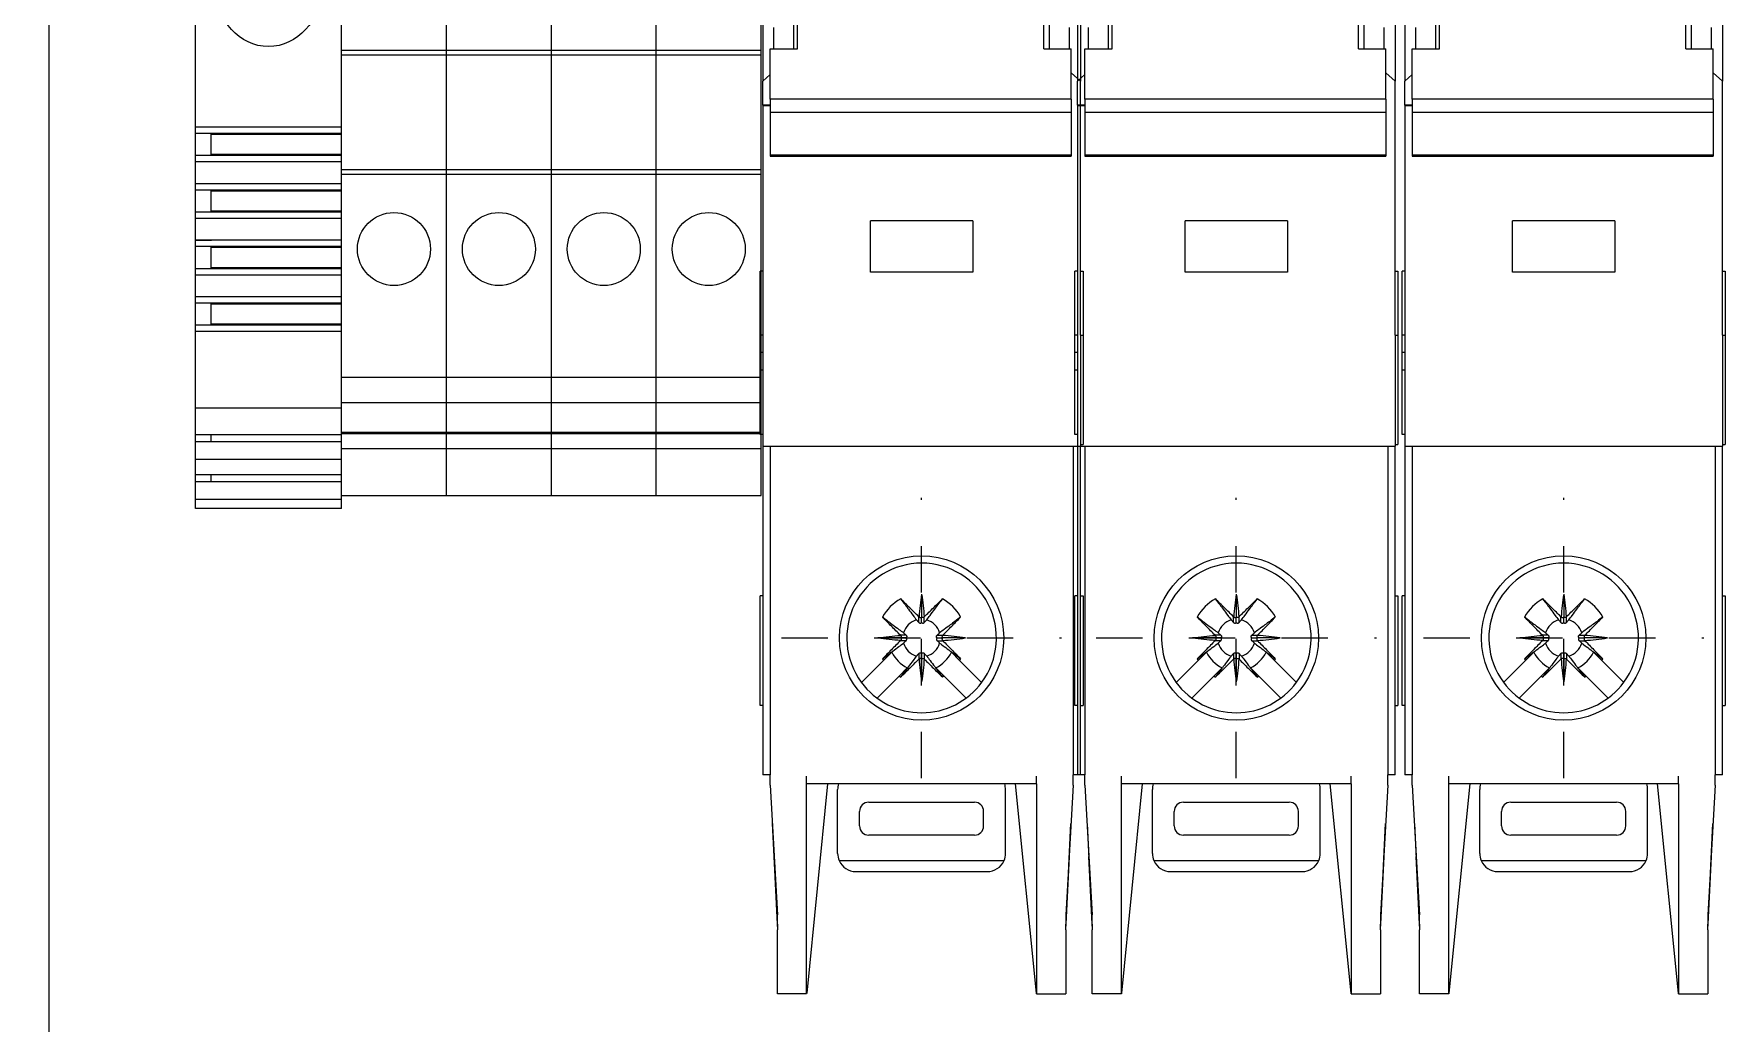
# Model space of a CAD drawing. Header units: inches. Extents: x 2 to 53, y 0 to 38.6.
# Drawn here: x 9.158 to 12.807, y 29.686 to 31.821 of the extents above; entities that cross this region are included whole.
import ezdxf

# ---------------------------------------------------------------- set-up
doc = ezdxf.new("R2010")
doc.units = ezdxf.units.IN
doc.header["$LTSCALE"] = 0.1
doc.header["$MEASUREMENT"] = 0
doc.linetypes.add('CENTER2', pattern=[1.125, 0.75, -0.125, 0.125, -0.125])
doc.layers.get('0').update_dxf_attribs({"plot": 0})
for name, color, linetype in [('AC Wiring', 7, 'Continuous'), ('CENTER', 7, 'CENTER2'), ('Physical Devices', 7, 'Continuous')]:
    doc.layers.add(name, color=color, linetype=linetype)
doc.layers.get('0').off()

# ---------------------------------------------------------------- blocks, each defined once
blk = doc.blocks.new('A$C715585129')
for p, q in [((-0.3425, 1.7124), (-0.3425, 1.201)), ((-0.2756, 1.2709), (-0.2756, 1.6819)), ((0.2756, 1.2709), (0.2756, 1.6819)), ((0.3425, 1.7124), (0.3425, 1.201)), ((-0.2677, 1.2709), (-0.2677, 1.3524)), ((0.2638, 1.2709), (0.2638, 1.3524)), ((-0.3189, 1.2709), (-0.3189, 1.3169)), ((0.3189, 1.2709), (0.3189, 1.3169)), ((-0.3268, 1.2709), (-0.2677, 1.2709)), ((-0.3268, 1.1621), (-0.3268, 1.2709)), ((0.2638, 1.2709), (0.3228, 1.2709)), ((0.3228, 1.1621), (0.3228, 1.2709)), ((-0.3425, 1.201), (-0.3268, 1.2155)), ((0.3425, 1.201), (0.3228, 1.2191)), ((-0.3425, 1.1496), (-0.3425, 1.201)), ((0.3425, 0.7913), (0.3425, 1.201)), ((-0.3425, 1.1496), (-0.3425, 1.1476)), ((-0.3268, 1.1496), (-0.3425, 1.1496)), ((-0.3425, 1.1476), (-0.3425, 0.7913)), ((-0.3268, 1.1476), (-0.3425, 1.1476)), ((-0.3268, 1.1621), (-0.3268, 1.1345)), ((0.3228, 1.1621), (-0.3268, 1.1621)), ((-0.3268, 1.1345), (-0.3268, 1.0425)), ((-0.3268, 1.1345), (0.3228, 1.1345)), ((0.3228, 1.1621), (0.3228, 1.1345)), ((0.3228, 1.1345), (0.3228, 1.0425)), ((-0.3268, 1.0425), (-0.3268, 1.0396)), ((-0.3268, 1.0425), (0.3228, 1.0425)), ((-0.3268, 1.0396), (0.3228, 1.0396)), ((0.3228, 1.0425), (0.3228, 1.0396)), ((0.1102, 0.8996), (-0.1102, 0.8996)), ((-0.1102, 0.7894), (-0.1102, 0.8996)), ((0.1102, 0.8996), (0.1102, 0.7894)), ((-0.3484, 0.6535), (-0.3484, 0.7913)), ((-0.3425, 0.7913), (-0.3484, 0.7913)), ((-0.3425, 0.7913), (-0.3425, 0.6535)), ((0.1102, 0.7894), (-0.1102, 0.7894)), ((0.3425, 0.7913), (0.3484, 0.7913)), ((0.3425, 0.6535), (0.3425, 0.7913)), ((0.3484, 0.7913), (0.3484, 0.6535)), ((-0.3484, 0.6157), (-0.3484, 0.6535)), ((-0.3425, 0.6535), (-0.3484, 0.6535)), ((-0.3425, 0.6535), (-0.3425, 0.6157)), ((0.3425, 0.6535), (0.3484, 0.6535)), ((0.3425, 0.6535), (0.3425, 0.4173)), ((0.3484, 0.6535), (0.3484, 0.4173)), ((-0.3484, 0.5779), (-0.3484, 0.6157)), ((-0.3425, 0.6157), (-0.3484, 0.6157)), ((-0.3425, 0.6157), (-0.3425, 0.5779)), ((-0.3484, 0.439), (-0.3484, 0.5779)), ((-0.3425, 0.5779), (-0.3484, 0.5779)), ((-0.3425, 0.5779), (-0.3425, 0.439)), ((-0.3425, 0.439), (-0.3484, 0.439)), ((-0.3425, 0.439), (-0.3425, 0.4134)), ((-0.3425, 0.4134), (-0.3425, 0.0906)), ((-0.3425, 0.4134), (-0.3268, 0.4134)), ((-0.3268, 0.4134), (0.3268, 0.4134)), ((-0.3268, 0.4134), (-0.3268, -0.2953)), ((0.3268, 0.4134), (0.3268, -0.2953)), ((0.3268, 0.4134), (0.3425, 0.4134)), ((0.3425, 0.4173), (0.3425, 0.4134)), ((0.3425, 0.4173), (0.3484, 0.4173)), ((0.3425, 0.0906), (0.3425, 0.4134)), ((-0.3425, 0.0906), (-0.3484, 0.0906)), ((-0.3484, -0.1457), (-0.3484, 0.0906)), ((-0.3425, 0.0906), (-0.3425, -0.1457)), ((0, 0.0944), (0, 0.0452)), ((0.3425, 0.0906), (0.3484, 0.0906)), ((0.3425, -0.1457), (0.3425, 0.0906)), ((0.3484, 0.0906), (0.3484, -0.1457)), ((-0.0059, 0.0336), (-0.0059, 0.0458)), ((0, 0.0335), (0, 0.0452)), ((0.0059, 0.0336), (0.0059, 0.0458)), ((-0.0336, 0.0059), (-0.0458, 0.0059)), ((0.0336, 0.0059), (0.0458, 0.0059)), ((-0.0452, 0), (-0.0944, 0)), ((-0.0642, -0.0308), (-0.0821, -0.0487)), ((-0.0336, -0.0059), (-0.0458, -0.0059)), ((-0.0335, 0), (-0.0452, 0)), ((-0.0059, -0.0336), (-0.0059, -0.0458)), ((0, -0.0335), (0, -0.0452)), ((0.0059, -0.0336), (0.0059, -0.0458)), ((0.0335, 0), (0.0452, 0)), ((0.0336, -0.0059), (0.0458, -0.0059)), ((0.0944, 0), (0.0452, 0)), ((0.0642, -0.0308), (0.0821, -0.0487)), ((-0.1296, -0.0962), (-0.0821, -0.0487)), ((-0.0487, -0.0821), (-0.0308, -0.0642)), ((0, -0.0452), (0, -0.0944)), ((0.0308, -0.0642), (0.0487, -0.0821)), ((0.1296, -0.0962), (0.0821, -0.0487)), ((-0.0962, -0.1296), (-0.0487, -0.0821)), ((0.0962, -0.1296), (0.0487, -0.0821)), ((-0.3425, -0.1457), (-0.3484, -0.1457)), ((-0.3425, -0.1457), (-0.3425, -0.2953)), ((0.3425, -0.1457), (0.3484, -0.1457)), ((0.3425, -0.2953), (0.3425, -0.1457)), ((-0.3268, -0.2953), (-0.3425, -0.2953)), ((-0.3268, -0.3172), (-0.3268, -0.2953)), ((-0.3268, -0.3172), (-0.311, -0.597)), ((-0.248, -0.315), (-0.248, -0.2979)), ((-0.248, -0.7664), (-0.248, -0.315)), ((0.248, -0.315), (-0.248, -0.315)), ((-0.2028, -0.315), (-0.2479, -0.7664)), ((-0.1811, -0.4646), (-0.1811, -0.3268)), ((0.1811, -0.4646), (0.1811, -0.3268)), ((0.2479, -0.7664), (0.2028, -0.315)), ((0.248, -0.315), (0.248, -0.2979)), ((0.248, -0.315), (0.248, -0.7664)), ((0.3268, -0.3172), (0.311, -0.597)), ((0.3268, -0.3172), (0.3268, -0.2953)), ((0.3425, -0.2953), (0.3268, -0.2953)), ((-0.1142, -0.3543), (0.1142, -0.3543)), ((-0.3221, -0.4004), (-0.311, -0.6294)), ((-0.1339, -0.4055), (-0.1339, -0.374)), ((0.1339, -0.4055), (0.1339, -0.374)), ((0.311, -0.6294), (0.3221, -0.4004)), ((0.1142, -0.4252), (-0.1142, -0.4252)), ((-0.311, -0.6177), (-0.3181, -0.4713)), ((0.3181, -0.4713), (0.311, -0.6177)), ((-0.1778, -0.4803), (0.1778, -0.4803)), ((-0.1417, -0.5039), (0.1417, -0.5039)), ((-0.311, -0.6177), (-0.311, -0.597)), ((-0.311, -0.6177), (-0.311, -0.6294)), ((0.311, -0.597), (0.311, -0.6177)), ((0.311, -0.6294), (0.311, -0.6177)), ((-0.311, -0.7677), (-0.311, -0.6294)), ((0.311, -0.6294), (0.311, -0.7677)), ((-0.248, -0.7677), (-0.311, -0.7677)), ((-0.2479, -0.7664), (-0.248, -0.7664)), ((-0.2479, -0.7664), (-0.248, -0.7677)), ((0.248, -0.7677), (0.2479, -0.7664)), ((0.2479, -0.7664), (0.248, -0.7664)), ((0.248, -0.7677), (0.311, -0.7677))]:
    blk.add_line(p, q)
blk.add_circle((0, 0), 0.1772)
for centre, radius, start, end in [((0, 0), 0.1614, 90, 216.2626), ((0, 0), 0.1614, 323.7374, 90), ((0, 0), 0.0955, 118.0665, 151.9335), ((0, 0), 0.0955, 28.0665, 61.9335), ((0, 0), 0.0405, 105.7988, 164.2012), ((-0.003, 0.048), 0.00366, 216.0882, 227.6082), ((0.003, 0.048), 0.00366, 312.3918, 323.9118), ((0, 0), 0.0405, 15.7988, 74.2012), ((-0.048, 0.003), 0.00366, 42.3918, 53.9118), ((0.048, 0.003), 0.00366, 126.0882, 137.6082), ((0, 0), 0.0712, 205.6103, 244.3897), ((-0.048, -0.003), 0.00366, 306.0882, 317.6082), ((0, 0), 0.0405, 195.7988, 254.2012), ((0, 0), 0.0405, 285.7988, 344.2012), ((0, 0), 0.0712, 295.6103, 334.3897), ((0.048, -0.003), 0.00366, 222.3918, 233.9118), ((0, 0), 0.0955, 208.0665, 210.6744), ((-0.003, -0.048), 0.00366, 132.3918, 143.9118), ((0.003, -0.048), 0.00366, 36.0882, 47.6082), ((0, 0), 0.0955, 329.3256, 331.9335), ((0, 0), 0.1614, 216.2626, 323.7374), ((0, 0), 0.0955, 239.3256, 241.9335), ((0, 0), 0.0955, 298.0665, 300.6744), ((-0.1417, -0.3268), 0.0394, 162.5636, 180), ((0.1417, -0.3268), 0.0394, 0, 17.4364), ((-0.1142, -0.374), 0.0197, 90, 180), ((0.1142, -0.374), 0.0197, 0, 90), ((-0.1142, -0.4055), 0.0197, 180, 270), ((0.1142, -0.4055), 0.0197, 270, 0), ((-0.1417, -0.4646), 0.0394, 180, 203.5782), ((0.1417, -0.4646), 0.0394, 336.4218, 0), ((-0.1417, -0.4646), 0.0394, 203.5782, 270), ((0.1417, -0.4646), 0.0394, 270, 336.4218)]:
    blk.add_arc(centre, radius, start, end)
for points in [[(-0.0059, 0.0458), (-0.0255, 0.0651), (-0.0449, 0.0842)], [(-0.0449, 0.0842), (-0.0358, 0.072), (-0.0282, 0.0618), (-0.0185, 0.0488), (-0.011, 0.0389)], [(0, 0.0944), (-0.0034, 0.07), (-0.0054, 0.0453)], [(0, 0.0944), (0.0034, 0.07), (0.0054, 0.0453)], [(0.0059, 0.0458), (0.0255, 0.0651), (0.0449, 0.0842)], [(0.011, 0.0389), (0.0185, 0.0488), (0.0282, 0.0618), (0.0358, 0.072), (0.0449, 0.0842)], [(-0.0458, 0.0059), (-0.0651, 0.0255), (-0.0842, 0.0449)], [(-0.0842, 0.0449), (-0.072, 0.0358), (-0.0618, 0.0282), (-0.0488, 0.0185), (-0.0389, 0.011)], [(-0.011, 0.0389), (-0.0097, 0.0376), (-0.0085, 0.0363), (-0.0072, 0.0349), (-0.0059, 0.0336)], [(-0.0054, 0.0453), (-0.0041, 0.0443), (-0.0026, 0.044), (-0.0011, 0.0443), (0, 0.0452)], [(0.0054, 0.0453), (0.0041, 0.0443), (0.0026, 0.044), (0.0011, 0.0443), (0, 0.0452)], [(0.0059, 0.0336), (0.0072, 0.0349), (0.0085, 0.0363), (0.0097, 0.0376), (0.011, 0.0389)], [(0.0842, 0.0449), (0.072, 0.0358), (0.0618, 0.0282), (0.0488, 0.0185), (0.0389, 0.011)], [(0.0458, 0.0059), (0.0651, 0.0255), (0.0842, 0.0449)], [(-0.0944, 0), (-0.07, 0.0034), (-0.0453, 0.0054)], [(-0.0453, 0.0054), (-0.0443, 0.0041), (-0.044, 0.0026), (-0.0443, 0.0011), (-0.0452, 0)], [(-0.0389, 0.011), (-0.0376, 0.0097), (-0.0363, 0.0085), (-0.0349, 0.0072), (-0.0336, 0.0059)], [(-0.0336, 0.0059), (-0.0333, 0.0056), (-0.0329, 0.0053), (-0.0326, 0.0049), (-0.0324, 0.0045), (-0.0322, 0.0041), (-0.0321, 0.0038), (-0.0321, 0.0034), (-0.032, 0.003), (-0.0321, 0.0022), (-0.0324, 0.0014), (-0.0326, 0.001), (-0.0329, 0.0006), (-0.0332, 0.0003), (-0.0335, 0)], [(-0.0059, 0.0336), (-0.0056, 0.0332), (-0.0053, 0.0329), (-0.0049, 0.0326), (-0.0046, 0.0324), (-0.0042, 0.0323), (-0.0038, 0.0321), (-0.0034, 0.032), (-0.003, 0.032), (-0.0022, 0.0321), (-0.0014, 0.0324), (-0.001, 0.0326), (-0.0006, 0.0329), (-0.0003, 0.0332), (0, 0.0335)], [(0, 0.0335), (0.0003, 0.0332), (0.0006, 0.0329), (0.001, 0.0326), (0.0014, 0.0324), (0.0022, 0.0321), (0.003, 0.032), (0.0034, 0.0321), (0.0038, 0.0321), (0.0041, 0.0322), (0.0045, 0.0324), (0.0049, 0.0326), (0.0053, 0.0329), (0.0056, 0.0333), (0.0059, 0.0336)], [(0.0335, 0), (0.0332, 0.0003), (0.0329, 0.0006), (0.0326, 0.001), (0.0324, 0.0014), (0.0322, 0.0017), (0.0321, 0.0022), (0.032, 0.0026), (0.032, 0.003), (0.0321, 0.0034), (0.0321, 0.0038), (0.0322, 0.0042), (0.0324, 0.0045), (0.0327, 0.005), (0.0329, 0.0053), (0.0333, 0.0056), (0.0336, 0.0059)], [(0.0336, 0.0059), (0.0349, 0.0072), (0.0363, 0.0085), (0.0376, 0.0097), (0.0389, 0.011)], [(0.0453, 0.0054), (0.0443, 0.0041), (0.044, 0.0026), (0.0443, 0.0011), (0.0452, 0)], [(0.0944, 0), (0.07, 0.0034), (0.0453, 0.0054)], [(-0.0453, -0.0054), (-0.07, -0.0034), (-0.0944, 0)], [(-0.0458, -0.0059), (-0.0651, -0.0255), (-0.0842, -0.0449)], [(-0.0842, -0.0449), (-0.072, -0.0358), (-0.0618, -0.0282), (-0.0488, -0.0185), (-0.0389, -0.011)], [(-0.0452, 0), (-0.0443, -0.0011), (-0.044, -0.0026), (-0.0443, -0.0041), (-0.0453, -0.0054)], [(-0.0389, -0.011), (-0.0376, -0.0097), (-0.0363, -0.0085), (-0.0349, -0.0072), (-0.0336, -0.0059)], [(-0.0336, -0.0059), (-0.0333, -0.0057), (-0.0329, -0.0053), (-0.0326, -0.0049), (-0.0324, -0.0046), (-0.0322, -0.0041), (-0.0321, -0.0038), (-0.032, -0.0034), (-0.032, -0.003), (-0.032, -0.0026), (-0.0321, -0.0022), (-0.0322, -0.0018), (-0.0324, -0.0014), (-0.0326, -0.001), (-0.0329, -0.0006), (-0.0332, -0.0003), (-0.0335, 0)], [(-0.011, -0.0389), (-0.0097, -0.0376), (-0.0085, -0.0363), (-0.0072, -0.0349), (-0.0059, -0.0336)], [(-0.0059, -0.0336), (-0.0056, -0.0333), (-0.0053, -0.0329), (-0.0049, -0.0326), (-0.0046, -0.0324), (-0.0041, -0.0322), (-0.0038, -0.0321), (-0.0034, -0.032), (-0.003, -0.032), (-0.0026, -0.032), (-0.0022, -0.0321), (-0.0018, -0.0322), (-0.0014, -0.0324), (-0.001, -0.0326), (-0.0006, -0.0329), (-0.0003, -0.0332), (0, -0.0335)], [(0, -0.0335), (0.0003, -0.0332), (0.0006, -0.0329), (0.001, -0.0326), (0.0014, -0.0324), (0.0017, -0.0322), (0.0022, -0.0321), (0.0026, -0.032), (0.003, -0.032), (0.0038, -0.0321), (0.0045, -0.0324), (0.005, -0.0327), (0.0053, -0.0329), (0.0056, -0.0332), (0.0059, -0.0336)], [(0.0059, -0.0336), (0.0072, -0.0349), (0.0085, -0.0363), (0.0097, -0.0376), (0.011, -0.0389)], [(0.0335, 0), (0.0332, -0.0003), (0.0329, -0.0006), (0.0326, -0.001), (0.0324, -0.0014), (0.0321, -0.0022), (0.032, -0.003), (0.0321, -0.0034), (0.0321, -0.0038), (0.0322, -0.0042), (0.0324, -0.0046), (0.0326, -0.0049), (0.0329, -0.0053), (0.0333, -0.0057), (0.0336, -0.0059)], [(0.0336, -0.0059), (0.0349, -0.0072), (0.0363, -0.0085), (0.0376, -0.0097), (0.0389, -0.011)], [(0.0389, -0.011), (0.0488, -0.0185), (0.0618, -0.0282), (0.072, -0.0358), (0.0842, -0.0449)], [(0.0452, 0), (0.0443, -0.0011), (0.044, -0.0026), (0.0443, -0.0041), (0.0453, -0.0054)], [(0.0453, -0.0054), (0.07, -0.0034), (0.0944, 0)], [(0.0458, -0.0059), (0.0651, -0.0255), (0.0842, -0.0449)], [(-0.011, -0.0389), (-0.0185, -0.0488), (-0.0282, -0.0618), (-0.0358, -0.072), (-0.0449, -0.0842)], [(-0.0059, -0.0458), (-0.0255, -0.0651), (-0.0449, -0.0842)], [(0, -0.0452), (-0.0011, -0.0443), (-0.0026, -0.044), (-0.0041, -0.0443), (-0.0054, -0.0453)], [(-0.0054, -0.0453), (-0.0034, -0.07), (0, -0.0944)], [(0, -0.0452), (0.0011, -0.0443), (0.0026, -0.044), (0.0041, -0.0443), (0.0054, -0.0453)], [(0.0054, -0.0453), (0.0034, -0.07), (0, -0.0944)], [(0.0059, -0.0458), (0.0255, -0.0651), (0.0449, -0.0842)], [(0.011, -0.0389), (0.0185, -0.0488), (0.0282, -0.0618), (0.0358, -0.072), (0.0449, -0.0842)]]:
    blk.add_spline(points, degree=3)
at = {"layer": 'CENTER', "ltscale": 0.05}
for p, q in [((0, -0.3022), (0, 0.3022)), ((-0.3022, 0), (0.3022, 0))]:
    blk.add_line(p, q, dxfattribs=at)
blk = doc.blocks.new('A$C818393548')
for p, q in [((-0.3425, 1.7124), (-0.3425, 1.201)), ((-0.2756, 1.2709), (-0.2756, 1.6819)), ((0.2756, 1.2709), (0.2756, 1.6819)), ((0.3425, 1.7124), (0.3425, 1.201)), ((-0.2677, 1.2709), (-0.2677, 1.3524)), ((0.2638, 1.2709), (0.2638, 1.3524)), ((-0.3189, 1.2709), (-0.3189, 1.3169)), ((0.3189, 1.2709), (0.3189, 1.3169)), ((-0.3268, 1.2709), (-0.2677, 1.2709)), ((-0.3268, 1.1621), (-0.3268, 1.2709)), ((0.2638, 1.2709), (0.3228, 1.2709)), ((0.3228, 1.1621), (0.3228, 1.2709)), ((-0.3425, 1.201), (-0.3268, 1.2155)), ((0.3425, 1.201), (0.3228, 1.2191)), ((-0.3425, 1.1496), (-0.3425, 1.201)), ((0.3425, 0.7913), (0.3425, 1.201)), ((-0.3425, 1.1496), (-0.3425, 1.1476)), ((-0.3268, 1.1496), (-0.3425, 1.1496)), ((-0.3425, 1.1476), (-0.3425, 0.7913)), ((-0.3268, 1.1476), (-0.3425, 1.1476)), ((-0.3268, 1.1621), (-0.3268, 1.1345)), ((0.3228, 1.1621), (-0.3268, 1.1621)), ((-0.3268, 1.1345), (-0.3268, 1.0425)), ((-0.3268, 1.1345), (0.3228, 1.1345)), ((0.3228, 1.1621), (0.3228, 1.1345)), ((0.3228, 1.1345), (0.3228, 1.0425)), ((-0.3268, 1.0425), (-0.3268, 1.0396)), ((-0.3268, 1.0425), (0.3228, 1.0425)), ((-0.3268, 1.0396), (0.3228, 1.0396)), ((0.3228, 1.0425), (0.3228, 1.0396)), ((0.1102, 0.8996), (-0.1102, 0.8996)), ((-0.1102, 0.7894), (-0.1102, 0.8996)), ((0.1102, 0.8996), (0.1102, 0.7894)), ((-0.3484, 0.6535), (-0.3484, 0.7913)), ((-0.3425, 0.7913), (-0.3484, 0.7913)), ((-0.3425, 0.7913), (-0.3425, 0.6535)), ((0.1102, 0.7894), (-0.1102, 0.7894)), ((0.3425, 0.7913), (0.3484, 0.7913)), ((0.3425, 0.6535), (0.3425, 0.7913)), ((0.3484, 0.7913), (0.3484, 0.6535)), ((-0.3484, 0.6157), (-0.3484, 0.6535)), ((-0.3425, 0.6535), (-0.3484, 0.6535)), ((-0.3425, 0.6535), (-0.3425, 0.6157)), ((0.3425, 0.6535), (0.3484, 0.6535)), ((0.3425, 0.6535), (0.3425, 0.4173)), ((0.3484, 0.6535), (0.3484, 0.4173)), ((-0.3484, 0.5779), (-0.3484, 0.6157)), ((-0.3425, 0.6157), (-0.3484, 0.6157)), ((-0.3425, 0.6157), (-0.3425, 0.5779)), ((-0.3484, 0.439), (-0.3484, 0.5779)), ((-0.3425, 0.5779), (-0.3484, 0.5779)), ((-0.3425, 0.5779), (-0.3425, 0.439)), ((-0.3425, 0.439), (-0.3484, 0.439)), ((-0.3425, 0.439), (-0.3425, 0.4134)), ((-0.3425, 0.4134), (-0.3425, 0.0906)), ((-0.3425, 0.4134), (-0.3268, 0.4134)), ((-0.3268, 0.4134), (0.3268, 0.4134)), ((-0.3268, 0.4134), (-0.3268, -0.2953)), ((0.3268, 0.4134), (0.3268, -0.2953)), ((0.3268, 0.4134), (0.3425, 0.4134)), ((0.3425, 0.4173), (0.3425, 0.4134)), ((0.3425, 0.4173), (0.3484, 0.4173)), ((0.3425, 0.0906), (0.3425, 0.4134)), ((-0.3425, 0.0906), (-0.3484, 0.0906)), ((-0.3484, -0.1457), (-0.3484, 0.0906)), ((-0.3425, 0.0906), (-0.3425, -0.1457)), ((0, 0.0944), (0, 0.0452)), ((0.3425, 0.0906), (0.3484, 0.0906)), ((0.3425, -0.1457), (0.3425, 0.0906)), ((0.3484, 0.0906), (0.3484, -0.1457)), ((-0.0059, 0.0336), (-0.0059, 0.0458)), ((0, 0.0335), (0, 0.0452)), ((0.0059, 0.0336), (0.0059, 0.0458)), ((-0.0336, 0.0059), (-0.0458, 0.0059)), ((0.0336, 0.0059), (0.0458, 0.0059)), ((-0.0452, 0), (-0.0944, 0)), ((-0.0642, -0.0308), (-0.0821, -0.0487)), ((-0.0336, -0.0059), (-0.0458, -0.0059)), ((-0.0335, 0), (-0.0452, 0)), ((-0.0059, -0.0336), (-0.0059, -0.0458)), ((0, -0.0335), (0, -0.0452)), ((0.0059, -0.0336), (0.0059, -0.0458)), ((0.0335, 0), (0.0452, 0)), ((0.0336, -0.0059), (0.0458, -0.0059)), ((0.0944, 0), (0.0452, 0)), ((0.0642, -0.0308), (0.0821, -0.0487)), ((-0.1296, -0.0962), (-0.0821, -0.0487)), ((-0.0487, -0.0821), (-0.0308, -0.0642)), ((0, -0.0452), (0, -0.0944)), ((0.0308, -0.0642), (0.0487, -0.0821)), ((0.1296, -0.0962), (0.0821, -0.0487)), ((-0.0962, -0.1296), (-0.0487, -0.0821)), ((0.0962, -0.1296), (0.0487, -0.0821)), ((-0.3425, -0.1457), (-0.3484, -0.1457)), ((-0.3425, -0.1457), (-0.3425, -0.2953)), ((0.3425, -0.1457), (0.3484, -0.1457)), ((0.3425, -0.2953), (0.3425, -0.1457)), ((-0.3268, -0.2953), (-0.3425, -0.2953)), ((-0.3268, -0.3172), (-0.3268, -0.2953)), ((-0.3268, -0.3172), (-0.311, -0.597)), ((-0.248, -0.315), (-0.248, -0.2979)), ((-0.248, -0.7664), (-0.248, -0.315)), ((0.248, -0.315), (-0.248, -0.315)), ((-0.2028, -0.315), (-0.2479, -0.7664)), ((-0.1811, -0.4646), (-0.1811, -0.3268)), ((0.1811, -0.4646), (0.1811, -0.3268)), ((0.2479, -0.7664), (0.2028, -0.315)), ((0.248, -0.315), (0.248, -0.2979)), ((0.248, -0.315), (0.248, -0.7664)), ((0.3268, -0.3172), (0.311, -0.597)), ((0.3268, -0.3172), (0.3268, -0.2953)), ((0.3425, -0.2953), (0.3268, -0.2953)), ((-0.1142, -0.3543), (0.1142, -0.3543)), ((-0.3221, -0.4004), (-0.311, -0.6294)), ((-0.1339, -0.4055), (-0.1339, -0.374)), ((0.1339, -0.4055), (0.1339, -0.374)), ((0.311, -0.6294), (0.3221, -0.4004)), ((0.1142, -0.4252), (-0.1142, -0.4252)), ((-0.311, -0.6177), (-0.3181, -0.4713)), ((0.3181, -0.4713), (0.311, -0.6177)), ((-0.1778, -0.4803), (0.1778, -0.4803)), ((-0.1417, -0.5039), (0.1417, -0.5039)), ((-0.311, -0.6177), (-0.311, -0.597)), ((-0.311, -0.6177), (-0.311, -0.6294)), ((0.311, -0.597), (0.311, -0.6177)), ((0.311, -0.6294), (0.311, -0.6177)), ((-0.311, -0.7677), (-0.311, -0.6294)), ((0.311, -0.6294), (0.311, -0.7677)), ((-0.248, -0.7677), (-0.311, -0.7677)), ((-0.2479, -0.7664), (-0.248, -0.7664)), ((-0.2479, -0.7664), (-0.248, -0.7677)), ((0.248, -0.7677), (0.2479, -0.7664)), ((0.2479, -0.7664), (0.248, -0.7664)), ((0.248, -0.7677), (0.311, -0.7677))]:
    blk.add_line(p, q)
blk.add_circle((0, 0), 0.1772)
for centre, radius, start, end in [((0, 0), 0.1614, 90, 216.2626), ((0, 0), 0.1614, 323.7374, 90), ((0, 0), 0.0955, 118.0665, 151.9335), ((0, 0), 0.0955, 28.0665, 61.9335), ((0, 0), 0.0405, 105.7988, 164.2012), ((-0.003, 0.048), 0.00366, 216.0882, 227.6082), ((0.003, 0.048), 0.00366, 312.3918, 323.9118), ((0, 0), 0.0405, 15.7988, 74.2012), ((-0.048, 0.003), 0.00366, 42.3918, 53.9118), ((0.048, 0.003), 0.00366, 126.0882, 137.6082), ((0, 0), 0.0712, 205.6103, 244.3897), ((-0.048, -0.003), 0.00366, 306.0882, 317.6082), ((0, 0), 0.0405, 195.7988, 254.2012), ((0, 0), 0.0405, 285.7988, 344.2012), ((0, 0), 0.0712, 295.6103, 334.3897), ((0.048, -0.003), 0.00366, 222.3918, 233.9118), ((0, 0), 0.0955, 208.0665, 210.6744), ((-0.003, -0.048), 0.00366, 132.3918, 143.9118), ((0.003, -0.048), 0.00366, 36.0882, 47.6082), ((0, 0), 0.0955, 329.3256, 331.9335), ((0, 0), 0.1614, 216.2626, 323.7374), ((0, 0), 0.0955, 239.3256, 241.9335), ((0, 0), 0.0955, 298.0665, 300.6744), ((-0.1417, -0.3268), 0.0394, 162.5636, 180), ((0.1417, -0.3268), 0.0394, 0, 17.4364), ((-0.1142, -0.374), 0.0197, 90, 180), ((0.1142, -0.374), 0.0197, 0, 90), ((-0.1142, -0.4055), 0.0197, 180, 270), ((0.1142, -0.4055), 0.0197, 270, 0), ((-0.1417, -0.4646), 0.0394, 180, 203.5782), ((0.1417, -0.4646), 0.0394, 336.4218, 0), ((-0.1417, -0.4646), 0.0394, 203.5782, 270), ((0.1417, -0.4646), 0.0394, 270, 336.4218)]:
    blk.add_arc(centre, radius, start, end)
for points in [[(-0.0059, 0.0458), (-0.0255, 0.0651), (-0.0449, 0.0842)], [(-0.0449, 0.0842), (-0.0358, 0.072), (-0.0282, 0.0618), (-0.0185, 0.0488), (-0.011, 0.0389)], [(0, 0.0944), (-0.0034, 0.07), (-0.0054, 0.0453)], [(0, 0.0944), (0.0034, 0.07), (0.0054, 0.0453)], [(0.0059, 0.0458), (0.0255, 0.0651), (0.0449, 0.0842)], [(0.011, 0.0389), (0.0185, 0.0488), (0.0282, 0.0618), (0.0358, 0.072), (0.0449, 0.0842)], [(-0.0458, 0.0059), (-0.0651, 0.0255), (-0.0842, 0.0449)], [(-0.0842, 0.0449), (-0.072, 0.0358), (-0.0618, 0.0282), (-0.0488, 0.0185), (-0.0389, 0.011)], [(-0.011, 0.0389), (-0.0097, 0.0376), (-0.0085, 0.0363), (-0.0072, 0.0349), (-0.0059, 0.0336)], [(-0.0054, 0.0453), (-0.0041, 0.0443), (-0.0026, 0.044), (-0.0011, 0.0443), (0, 0.0452)], [(0.0054, 0.0453), (0.0041, 0.0443), (0.0026, 0.044), (0.0011, 0.0443), (0, 0.0452)], [(0.0059, 0.0336), (0.0072, 0.0349), (0.0085, 0.0363), (0.0097, 0.0376), (0.011, 0.0389)], [(0.0842, 0.0449), (0.072, 0.0358), (0.0618, 0.0282), (0.0488, 0.0185), (0.0389, 0.011)], [(0.0458, 0.0059), (0.0651, 0.0255), (0.0842, 0.0449)], [(-0.0944, 0), (-0.07, 0.0034), (-0.0453, 0.0054)], [(-0.0453, 0.0054), (-0.0443, 0.0041), (-0.044, 0.0026), (-0.0443, 0.0011), (-0.0452, 0)], [(-0.0389, 0.011), (-0.0376, 0.0097), (-0.0363, 0.0085), (-0.0349, 0.0072), (-0.0336, 0.0059)], [(-0.0336, 0.0059), (-0.0333, 0.0056), (-0.0329, 0.0053), (-0.0326, 0.0049), (-0.0324, 0.0045), (-0.0322, 0.0041), (-0.0321, 0.0038), (-0.0321, 0.0034), (-0.032, 0.003), (-0.0321, 0.0022), (-0.0324, 0.0014), (-0.0326, 0.001), (-0.0329, 0.0006), (-0.0332, 0.0003), (-0.0335, 0)], [(-0.0059, 0.0336), (-0.0056, 0.0332), (-0.0053, 0.0329), (-0.0049, 0.0326), (-0.0046, 0.0324), (-0.0042, 0.0323), (-0.0038, 0.0321), (-0.0034, 0.032), (-0.003, 0.032), (-0.0022, 0.0321), (-0.0014, 0.0324), (-0.001, 0.0326), (-0.0006, 0.0329), (-0.0003, 0.0332), (0, 0.0335)], [(0, 0.0335), (0.0003, 0.0332), (0.0006, 0.0329), (0.001, 0.0326), (0.0014, 0.0324), (0.0022, 0.0321), (0.003, 0.032), (0.0034, 0.0321), (0.0038, 0.0321), (0.0041, 0.0322), (0.0045, 0.0324), (0.0049, 0.0326), (0.0053, 0.0329), (0.0056, 0.0333), (0.0059, 0.0336)], [(0.0335, 0), (0.0332, 0.0003), (0.0329, 0.0006), (0.0326, 0.001), (0.0324, 0.0014), (0.0322, 0.0017), (0.0321, 0.0022), (0.032, 0.0026), (0.032, 0.003), (0.0321, 0.0034), (0.0321, 0.0038), (0.0322, 0.0042), (0.0324, 0.0045), (0.0327, 0.005), (0.0329, 0.0053), (0.0333, 0.0056), (0.0336, 0.0059)], [(0.0336, 0.0059), (0.0349, 0.0072), (0.0363, 0.0085), (0.0376, 0.0097), (0.0389, 0.011)], [(0.0453, 0.0054), (0.0443, 0.0041), (0.044, 0.0026), (0.0443, 0.0011), (0.0452, 0)], [(0.0944, 0), (0.07, 0.0034), (0.0453, 0.0054)], [(-0.0453, -0.0054), (-0.07, -0.0034), (-0.0944, 0)], [(-0.0458, -0.0059), (-0.0651, -0.0255), (-0.0842, -0.0449)], [(-0.0842, -0.0449), (-0.072, -0.0358), (-0.0618, -0.0282), (-0.0488, -0.0185), (-0.0389, -0.011)], [(-0.0452, 0), (-0.0443, -0.0011), (-0.044, -0.0026), (-0.0443, -0.0041), (-0.0453, -0.0054)], [(-0.0389, -0.011), (-0.0376, -0.0097), (-0.0363, -0.0085), (-0.0349, -0.0072), (-0.0336, -0.0059)], [(-0.0336, -0.0059), (-0.0333, -0.0057), (-0.0329, -0.0053), (-0.0326, -0.0049), (-0.0324, -0.0046), (-0.0322, -0.0041), (-0.0321, -0.0038), (-0.032, -0.0034), (-0.032, -0.003), (-0.032, -0.0026), (-0.0321, -0.0022), (-0.0322, -0.0018), (-0.0324, -0.0014), (-0.0326, -0.001), (-0.0329, -0.0006), (-0.0332, -0.0003), (-0.0335, 0)], [(-0.011, -0.0389), (-0.0097, -0.0376), (-0.0085, -0.0363), (-0.0072, -0.0349), (-0.0059, -0.0336)], [(-0.0059, -0.0336), (-0.0056, -0.0333), (-0.0053, -0.0329), (-0.0049, -0.0326), (-0.0046, -0.0324), (-0.0041, -0.0322), (-0.0038, -0.0321), (-0.0034, -0.032), (-0.003, -0.032), (-0.0026, -0.032), (-0.0022, -0.0321), (-0.0018, -0.0322), (-0.0014, -0.0324), (-0.001, -0.0326), (-0.0006, -0.0329), (-0.0003, -0.0332), (0, -0.0335)], [(0, -0.0335), (0.0003, -0.0332), (0.0006, -0.0329), (0.001, -0.0326), (0.0014, -0.0324), (0.0017, -0.0322), (0.0022, -0.0321), (0.0026, -0.032), (0.003, -0.032), (0.0038, -0.0321), (0.0045, -0.0324), (0.005, -0.0327), (0.0053, -0.0329), (0.0056, -0.0332), (0.0059, -0.0336)], [(0.0059, -0.0336), (0.0072, -0.0349), (0.0085, -0.0363), (0.0097, -0.0376), (0.011, -0.0389)], [(0.0335, 0), (0.0332, -0.0003), (0.0329, -0.0006), (0.0326, -0.001), (0.0324, -0.0014), (0.0321, -0.0022), (0.032, -0.003), (0.0321, -0.0034), (0.0321, -0.0038), (0.0322, -0.0042), (0.0324, -0.0046), (0.0326, -0.0049), (0.0329, -0.0053), (0.0333, -0.0057), (0.0336, -0.0059)], [(0.0336, -0.0059), (0.0349, -0.0072), (0.0363, -0.0085), (0.0376, -0.0097), (0.0389, -0.011)], [(0.0389, -0.011), (0.0488, -0.0185), (0.0618, -0.0282), (0.072, -0.0358), (0.0842, -0.0449)], [(0.0452, 0), (0.0443, -0.0011), (0.044, -0.0026), (0.0443, -0.0041), (0.0453, -0.0054)], [(0.0453, -0.0054), (0.07, -0.0034), (0.0944, 0)], [(0.0458, -0.0059), (0.0651, -0.0255), (0.0842, -0.0449)], [(-0.011, -0.0389), (-0.0185, -0.0488), (-0.0282, -0.0618), (-0.0358, -0.072), (-0.0449, -0.0842)], [(-0.0059, -0.0458), (-0.0255, -0.0651), (-0.0449, -0.0842)], [(0, -0.0452), (-0.0011, -0.0443), (-0.0026, -0.044), (-0.0041, -0.0443), (-0.0054, -0.0453)], [(-0.0054, -0.0453), (-0.0034, -0.07), (0, -0.0944)], [(0, -0.0452), (0.0011, -0.0443), (0.0026, -0.044), (0.0041, -0.0443), (0.0054, -0.0453)], [(0.0054, -0.0453), (0.0034, -0.07), (0, -0.0944)], [(0.0059, -0.0458), (0.0255, -0.0651), (0.0449, -0.0842)], [(0.011, -0.0389), (0.0185, -0.0488), (0.0282, -0.0618), (0.0358, -0.072), (0.0449, -0.0842)]]:
    blk.add_spline(points, degree=3)
at = {"layer": 'CENTER', "ltscale": 0.05}
for p, q in [((0, -0.3022), (0, 0.3022)), ((-0.3022, 0), (0.3022, 0))]:
    blk.add_line(p, q, dxfattribs=at)
blk = doc.blocks.new('A$C242854759')
for p, q in [((0, 0), (0, 5.75)), ((0.6, 5.75), (0, 5.75)), ((1.7, 5.75), (0.6, 5.75)), ((1.7, 0), (1.7, 5.75)), ((1.74, 5.75), (1.7, 5.75)), ((1.843, 5.75), (1.74, 5.75)), ((1.98, 5.75), (1.843, 5.75)), ((2.326, 5.75), (1.98, 5.75)), ((2.463, 5.75), (2.326, 5.75)), ((4.275, 5.75), (2.463, 5.75)), ((4.275, 0), (4.275, 5.75)), ((5.091, 5.75), (4.275, 5.75)), ((5.091, 0), (5.091, 5.75)), ((5.167, 5.75), (5.091, 5.75)), ((5.167, 0), (5.167, 5.75)), ((6.8, 5.75), (5.167, 5.75)), ((6.8, 0), (6.8, 5.75)), ((8.18, 5.75), (6.8, 5.75)), ((8.18, 5.75), (8.18, 0)), ((8.193, 5.75), (8.18, 5.75)), ((8.246, 5.75), (8.193, 5.75)), ((8.505, 5.75), (8.246, 5.75)), ((19.3, 5.75), (8.505, 5.75)), ((19.3, 0), (19.3, 5.75)), ((19.55, 5.75), (19.3, 5.75)), ((19.55, 0), (19.55, 5.75)), ((25.85, 5.75), (19.55, 5.75)), ((25.85, 0), (25.85, 5.75)), ((26.1, 5.75), (25.85, 5.75)), ((26.1, 0), (26.1, 5.75)), ((36.895, 5.75), (26.1, 5.75)), ((37.154, 5.75), (36.895, 5.75)), ((37.207, 5.75), (37.154, 5.75)), ((37.22, 5.75), (37.207, 5.75)), ((37.22, 0), (37.22, 5.75)), ((38.6, 5.75), (37.22, 5.75)), ((38.6, 0), (38.6, 5.75)), ((40.233, 5.75), (38.6, 5.75)), ((40.233, 0), (40.233, 5.75)), ((40.309, 5.75), (40.233, 5.75)), ((40.309, 0), (40.309, 5.75)), ((41.125, 5.75), (40.309, 5.75)), ((41.125, 0), (41.125, 5.75)), ((42.937, 5.75), (41.125, 5.75)), ((43.074, 5.75), (42.937, 5.75)), ((43.42, 5.75), (43.074, 5.75)), ((43.557, 5.75), (43.42, 5.75)), ((43.66, 5.75), (43.557, 5.75)), ((43.7, 5.75), (43.66, 5.75)), ((43.7, 0), (43.7, 5.75)), ((0.6, 0), (0, 0)), ((1.7, 0), (0.6, 0)), ((1.74, 0), (1.7, 0)), ((1.843, 0), (1.74, 0)), ((1.98, 0), (1.843, 0)), ((2.326, 0), (1.98, 0)), ((2.463, 0), (2.326, 0)), ((4.275, 0), (2.463, 0)), ((5.091, 0), (4.275, 0)), ((5.167, 0), (5.091, 0)), ((6.8, 0), (5.167, 0)), ((8.18, 0), (6.8, 0)), ((8.193, 0), (8.18, 0)), ((8.246, 0), (8.193, 0)), ((8.505, 0), (8.246, 0)), ((19.3, 0), (8.505, 0)), ((19.55, 0), (19.3, 0)), ((25.85, 0), (19.55, 0)), ((26.1, 0), (25.85, 0)), ((36.895, 0), (26.1, 0)), ((37.154, 0), (36.895, 0)), ((37.207, 0), (37.154, 0)), ((37.22, 0), (37.207, 0)), ((38.6, 0), (37.22, 0)), ((40.233, 0), (38.6, 0)), ((40.309, 0), (40.233, 0)), ((41.125, 0), (40.309, 0)), ((42.937, 0), (41.125, 0)), ((43.074, 0), (42.937, 0)), ((43.42, 0), (43.074, 0)), ((43.557, 0), (43.42, 0)), ((43.66, 0), (43.557, 0)), ((43.7, 0), (43.66, 0))]:
    blk.add_line(p, q)
for centre in [(15.2, 2.875), (30.199, 2.875)]:
    blk.add_circle(centre, 2)
blk = doc.blocks.new('A$C1620426543')
for p, q in [((0, 8), (0, 0)), ((0.187, 8), (0, 8)), ((2.229, 8), (0.187, 8)), ((2.639, 8), (2.229, 8)), ((3.048, 8), (2.639, 8)), ((3.566, 8), (3.048, 8)), ((3.566, 8), (3.566, 0)), ((4.369, 8), (3.566, 8)), ((4.369, 8), (4.369, 0)), ((4.876, 8), (4.369, 8)), ((4.876, 8), (4.876, 0)), ((5.679, 8), (4.876, 8)), ((5.679, 8), (5.679, 0)), ((6.186, 8), (5.679, 8)), ((6.186, 8), (6.186, 0)), ((6.989, 8), (6.186, 8)), ((6.989, 8), (6.989, 0)), ((7.496, 8), (6.989, 8)), ((7.496, 8), (7.496, 0)), ((8.299, 8), (7.496, 8)), ((8.299, 8), (8.299, 0)), ((11.967, 8), (8.299, 8)), ((11.967, 8), (11.967, 0)), ((24.193, 8), (11.967, 8)), ((24.193, 8), (24.193, 0)), ((24.54, 8), (24.193, 8)), ((24.54, 8), (24.54, 0)), ((24.594, 8), (24.54, 8)), ((24.594, 8), (24.594, 0.85)), ((25.693, 8), (24.594, 8)), ((25.693, 8), (25.693, 0.85)), ((25.748, 8), (25.693, 8)), ((25.748, 8), (25.748, 0)), ((26.094, 8), (25.748, 8)), ((26.094, 8), (26.094, 0)), ((27.293, 8), (26.094, 8)), ((27.293, 8), (27.293, 0)), ((27.639, 8), (27.293, 8)), ((27.639, 8), (27.639, 0)), ((27.694, 8), (27.639, 8)), ((27.694, 8), (27.694, 0.85)), ((28.793, 8), (27.694, 8)), ((28.793, 8), (28.793, 0.85)), ((28.847, 8), (28.793, 8)), ((28.847, 8), (28.847, 0)), ((29.193, 8), (28.847, 8)), ((29.193, 8), (29.193, 0)), ((30.392, 8), (29.193, 8)), ((30.392, 8), (30.392, 0)), ((30.739, 8), (30.392, 8)), ((30.739, 8), (30.739, 0)), ((30.793, 8), (30.739, 8)), ((30.793, 8), (30.793, 0.85)), ((31.893, 8), (30.793, 8)), ((31.893, 8), (31.893, 0.85)), ((31.947, 8), (31.893, 8)), ((31.947, 8), (31.947, 0.85)), ((32.293, 8), (31.947, 8)), ((32.293, 8), (32.293, 0)), ((33.492, 8), (32.293, 8)), ((33.492, 8), (33.492, 0)), ((33.839, 8), (33.492, 8)), ((33.839, 8), (33.839, 0.85)), ((33.893, 8), (33.839, 8)), ((33.893, 8), (33.893, 0.85)), ((34.992, 8), (33.893, 8)), ((34.992, 8), (34.992, 0.85)), ((35.046, 8), (34.992, 8)), ((35.046, 8), (35.046, 0.85)), ((35.393, 8), (35.046, 8)), ((35.393, 8), (35.393, 0)), ((39.595, 8), (35.393, 8)), ((39.595, 8), (39.595, 0)), ((41.052, 8), (39.595, 8)), ((41.052, 8), (41.052, 0)), ((41.44, 8), (41.052, 8)), ((41.44, 8), (41.44, 0.85)), ((42.396, 8), (41.44, 8)), ((42.396, 8), (42.396, 0)), ((43.244, 8), (42.396, 8)), ((43.244, 8), (43.244, 0)), ((43.632, 8), (43.244, 8)), ((43.632, 8), (43.632, 0.85)), ((44.588, 8), (43.632, 8)), ((44.588, 8), (44.588, 0)), ((45.095, 8), (44.588, 8)), ((45.095, 8), (45.095, 0)), ((13.965, 2.401), (13.965, 5.599)), ((14.388, 1.941), (14.388, 6.059)), ((15.612, 6.451), (15.612, 5.936)), ((13.482, 4.521), (13.482, 3.479)), ((15.612, 2.061), (15.612, 1.549)), ((0.187, 0), (0, 0)), ((2.229, 0), (0.187, 0)), ((2.639, 0), (2.229, 0)), ((3.048, 0), (2.639, 0)), ((3.566, 0), (3.048, 0)), ((4.369, 0), (3.566, 0)), ((4.876, 0), (4.369, 0)), ((5.679, 0), (4.876, 0)), ((6.186, 0), (5.679, 0)), ((6.989, 0), (6.186, 0)), ((7.496, 0), (6.989, 0)), ((8.299, 0), (7.496, 0)), ((11.967, 0), (8.299, 0)), ((24.193, 0), (11.967, 0)), ((24.54, 0), (24.193, 0)), ((24.54, 0.85), (24.54, 0)), ((24.54, 0.85), (24.54, 0.85)), ((25.748, 0.85), (24.54, 0.85)), ((24.54, 0), (24.54, 0)), ((25.748, 0), (24.54, 0)), ((26.094, 0), (25.748, 0)), ((27.293, 0), (26.094, 0)), ((27.639, 0), (27.293, 0)), ((27.64, 0.85), (27.639, 0.85)), ((27.64, 0), (27.639, 0)), ((27.64, 0.85), (27.64, 0)), ((28.847, 0.85), (27.64, 0.85)), ((28.847, 0), (27.64, 0)), ((29.193, 0), (28.847, 0)), ((30.392, 0), (29.193, 0)), ((30.393, 0), (30.392, 0)), ((30.393, 0.85), (30.393, 0)), ((30.393, 0.85), (30.393, 0)), ((30.393, 0.85), (30.393, 0.85)), ((30.413, 0.85), (30.393, 0.85)), ((30.393, 0), (30.393, 0)), ((30.413, 0), (30.393, 0)), ((30.739, 0), (30.413, 0)), ((31.947, 0.85), (30.739, 0.85)), ((31.947, 0), (30.739, 0)), ((31.947, 0.85), (31.947, 0)), ((32.293, 0), (31.947, 0)), ((33.492, 0), (32.293, 0)), ((33.839, 0), (33.492, 0)), ((33.839, 0.85), (33.839, 0)), ((35.046, 0.85), (33.839, 0.85)), ((35.046, 0), (33.839, 0)), ((35.046, 0.85), (35.046, 0)), ((35.393, 0), (35.046, 0)), ((39.595, 0), (35.393, 0)), ((41.052, 0), (39.595, 0)), ((41.44, 0.85), (41.052, 0.85)), ((41.44, 0), (41.052, 0)), ((41.44, 0.85), (41.44, 0)), ((42.396, 0), (41.44, 0)), ((43.244, 0), (42.396, 0)), ((43.632, 0.85), (43.244, 0.85)), ((43.632, 0), (43.244, 0)), ((43.632, 0.85), (43.632, 0)), ((44.588, 0), (43.632, 0)), ((45.095, 0), (44.588, 0))]:
    blk.add_line(p, q)
for centre, radius, start, end in [((13.957, 4.062), 2.899, 358.77463, 62.17355), ((13.982, 3.924), 2.875, 297.53073, 1.5211)]:
    blk.add_arc(centre, radius, start, end)
blk.add_ellipse((16.602, 4), major_axis=(-3.172, 0), ratio=0.906308)
blk.add_open_spline([(14.981, 1.558), (15.043, 1.594), (15.186, 1.676), (15.394, 1.84), (15.602, 2.04), (15.788, 2.265), (15.951, 2.511), (16.088, 2.776), (16.197, 3.055), (16.278, 3.346), (16.329, 3.645), (16.35, 3.949), (16.339, 4.253), (16.299, 4.554), (16.228, 4.849), (16.127, 5.133), (15.999, 5.403), (15.844, 5.657), (15.664, 5.89), (15.462, 6.1), (15.239, 6.282), (15.073, 6.399), (14.978, 6.445), (14.968, 6.45)], degree=3, knots=[0, 0, 0, 0, 0.03782, 0.087836, 0.137923, 0.188082, 0.238307, 0.288592, 0.338928, 0.389305, 0.439715, 0.490151, 0.540606, 0.591072, 0.641542, 0.692007, 0.742459, 0.792888, 0.843281, 0.893626, 0.943911, 0.994124, 1, 1, 1, 1])

msp = doc.modelspace()

# ---------------------------------------------------------------- linework, layer by layer
at = {"layer": 'Physical Devices', "ltscale": 0.1}
msp.add_lwpolyline([(7.7457, 8.6658), (9.1911, 8.6658), (9.1911, 35.9493), (7.7457, 35.9493)], dxfattribs=at)

# ---------------------------------------------------------------- block references
at = {"layer": 'AC Wiring', "ltscale": 0.1}
for name, p in [('A$C715585129', (11.0732, 30.5174)), ('A$C818393548', (11.7522, 30.5174)), ('A$C818393548', (12.4585, 30.5174))]:
    msp.add_blockref(name, p, dxfattribs=at)
at = {"layer": 'Physical Devices', "ltscale": 0.1, "xscale": 0.03937, "yscale": 0.03937, "zscale": 0.03937, "rotation": 270}
for name, p in [('A$C1620426543', (9.5067, 32.5717)), ('A$C242854759', (9.8216, 32.5453)), ('A$C242854759', (10.048, 32.5453)), ('A$C242854759', (10.2744, 32.5453)), ('A$C242854759', (10.5008, 32.5453))]:
    msp.add_blockref(name, p, dxfattribs=at)

doc.saveas('drawing.dxf')
